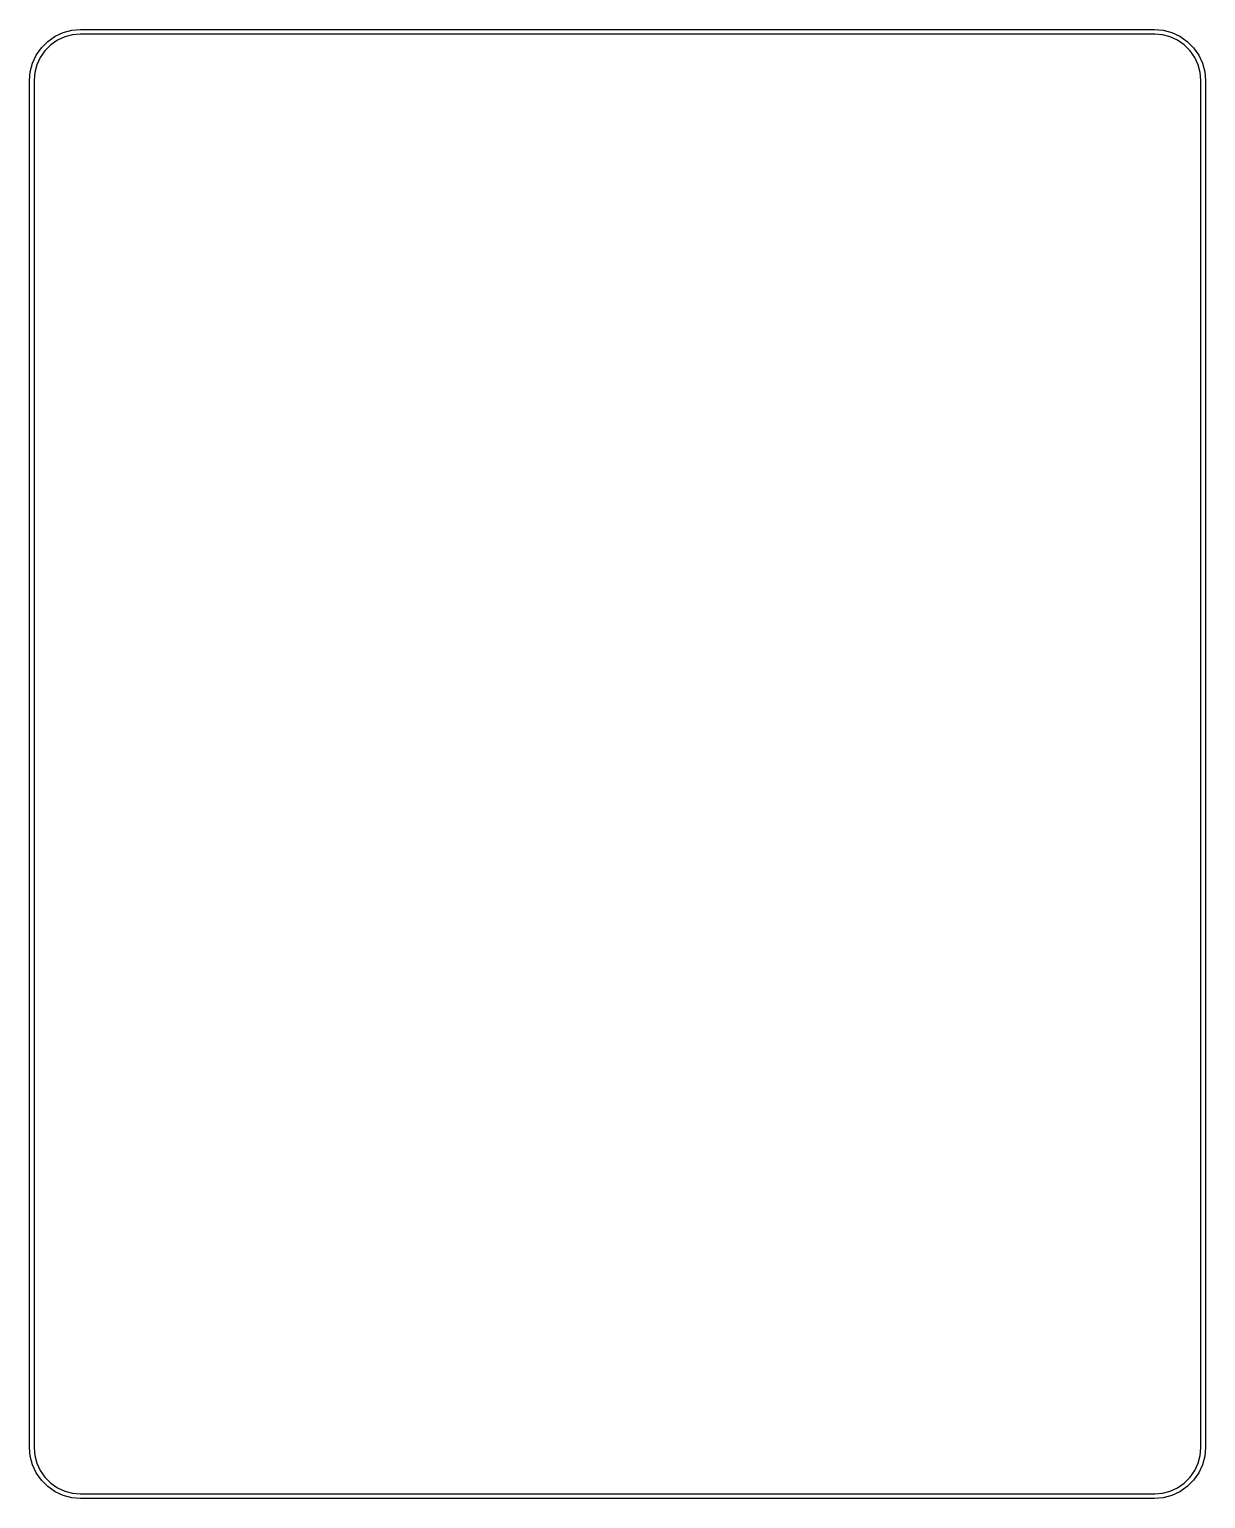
# Model space of a CAD drawing. Extents: x 79 to 103, y -99 to -69.
import ezdxf

# ---------------------------------------------------------------- set-up
doc = ezdxf.new("R2010")
doc.units = 0
doc.layers.add('BLACK', color=7, linetype='CONTINUOUS')

msp = doc.modelspace()

# ---------------------------------------------------------------- linework, layer by layer
at = {"layer": 'BLACK', "linetype": 'CONTINUOUS'}
for p, q in [((79.1957, -69.3251), (79.3251, -69.1957)), ((79.3251, -69.1957), (79.475, -69.0907)), ((79.5232, -69.1741), (79.387, -69.2695)), ((79.475, -69.0907), (79.6409, -69.0133)), ((79.6738, -69.1039), (79.5232, -69.1741)), ((79.6409, -69.0133), (79.8177, -68.966)), ((79.8344, -69.0609), (79.6738, -69.1039)), ((79.8177, -68.966), (80, -68.95)), ((79.9928, -69.047), (79.8344, -69.0609)), ((80, -69.05), (79.9928, -69.047)), ((80, -68.95), (102, -68.95)), ((102, -69.05), (80, -69.05)), ((102, -68.95), (102.182, -68.966)), ((102.007, -69.047), (102, -69.05)), ((102.166, -69.0609), (102.007, -69.047)), ((102.326, -69.1039), (102.166, -69.0609)), ((102.182, -68.966), (102.359, -69.0133)), ((102.477, -69.1741), (102.326, -69.1039)), ((102.359, -69.0133), (102.525, -69.0907)), ((102.613, -69.2695), (102.477, -69.1741)), ((102.525, -69.0907), (102.675, -69.1957)), ((102.675, -69.1957), (102.804, -69.3251)), ((79.0133, -69.6409), (79.0907, -69.475)), ((79.0907, -69.475), (79.1957, -69.3251)), ((79.1741, -69.5232), (79.1039, -69.6738)), ((79.2695, -69.387), (79.1741, -69.5232)), ((79.387, -69.2695), (79.2695, -69.387)), ((102.731, -69.387), (102.613, -69.2695)), ((102.826, -69.5232), (102.731, -69.387)), ((102.804, -69.3251), (102.909, -69.475)), ((102.896, -69.6738), (102.826, -69.5232)), ((102.909, -69.475), (102.987, -69.6409)), ((78.95, -70), (78.966, -69.8177)), ((78.966, -69.8177), (79.0133, -69.6409)), ((79.1039, -69.6738), (79.0609, -69.8344)), ((102.939, -69.8344), (102.896, -69.6738)), ((102.987, -69.6409), (103.034, -69.8177)), ((103.034, -69.8177), (103.05, -70)), ((78.95, -98), (78.95, -70)), ((79.0609, -69.8344), (79.047, -69.9928)), ((79.047, -69.9928), (79.05, -70)), ((79.05, -70), (79.05, -98)), ((102.953, -69.9928), (102.939, -69.8344)), ((102.95, -70), (102.953, -69.9928)), ((102.95, -98), (102.95, -70)), ((103.05, -70), (103.05, -98)), ((78.966, -98.1823), (78.95, -98)), ((79.05, -98), (79.047, -98.0072)), ((79.047, -98.0072), (79.0609, -98.1656)), ((102.939, -98.1656), (102.953, -98.0072)), ((102.953, -98.0072), (102.95, -98)), ((103.05, -98), (103.034, -98.1823)), ((79.0133, -98.3591), (78.966, -98.1823)), ((79.0907, -98.525), (79.0133, -98.3591)), ((79.0609, -98.1656), (79.1039, -98.3262)), ((79.1039, -98.3262), (79.1741, -98.4768)), ((102.826, -98.4768), (102.896, -98.3262)), ((102.896, -98.3262), (102.939, -98.1656)), ((102.987, -98.3591), (102.909, -98.525)), ((103.034, -98.1823), (102.987, -98.3591)), ((79.1957, -98.6749), (79.0907, -98.525)), ((79.1741, -98.4768), (79.2695, -98.613)), ((79.3251, -98.8043), (79.1957, -98.6749)), ((79.2695, -98.613), (79.387, -98.7305)), ((102.613, -98.7305), (102.731, -98.613)), ((102.804, -98.6749), (102.675, -98.8043)), ((102.731, -98.613), (102.826, -98.4768)), ((102.909, -98.525), (102.804, -98.6749)), ((79.475, -98.9093), (79.3251, -98.8043)), ((79.387, -98.7305), (79.5232, -98.8259)), ((79.6409, -98.9867), (79.475, -98.9093)), ((79.5232, -98.8259), (79.6738, -98.8961)), ((79.8177, -99.034), (79.6409, -98.9867)), ((79.6738, -98.8961), (79.8344, -98.9391)), ((79.8344, -98.9391), (79.9928, -98.953)), ((79.9928, -98.953), (80, -98.95)), ((80, -98.95), (102, -98.95)), ((102, -98.95), (102.007, -98.953)), ((102.007, -98.953), (102.166, -98.9391)), ((102.166, -98.9391), (102.326, -98.8961)), ((102.359, -98.9867), (102.182, -99.034)), ((102.326, -98.8961), (102.477, -98.8259)), ((102.525, -98.9093), (102.359, -98.9867)), ((102.477, -98.8259), (102.613, -98.7305)), ((102.675, -98.8043), (102.525, -98.9093)), ((80, -99.05), (79.8177, -99.034)), ((102, -99.05), (80, -99.05)), ((102.182, -99.034), (102, -99.05))]:
    msp.add_line(p, q, dxfattribs=at)

doc.saveas('drawing.dxf')
